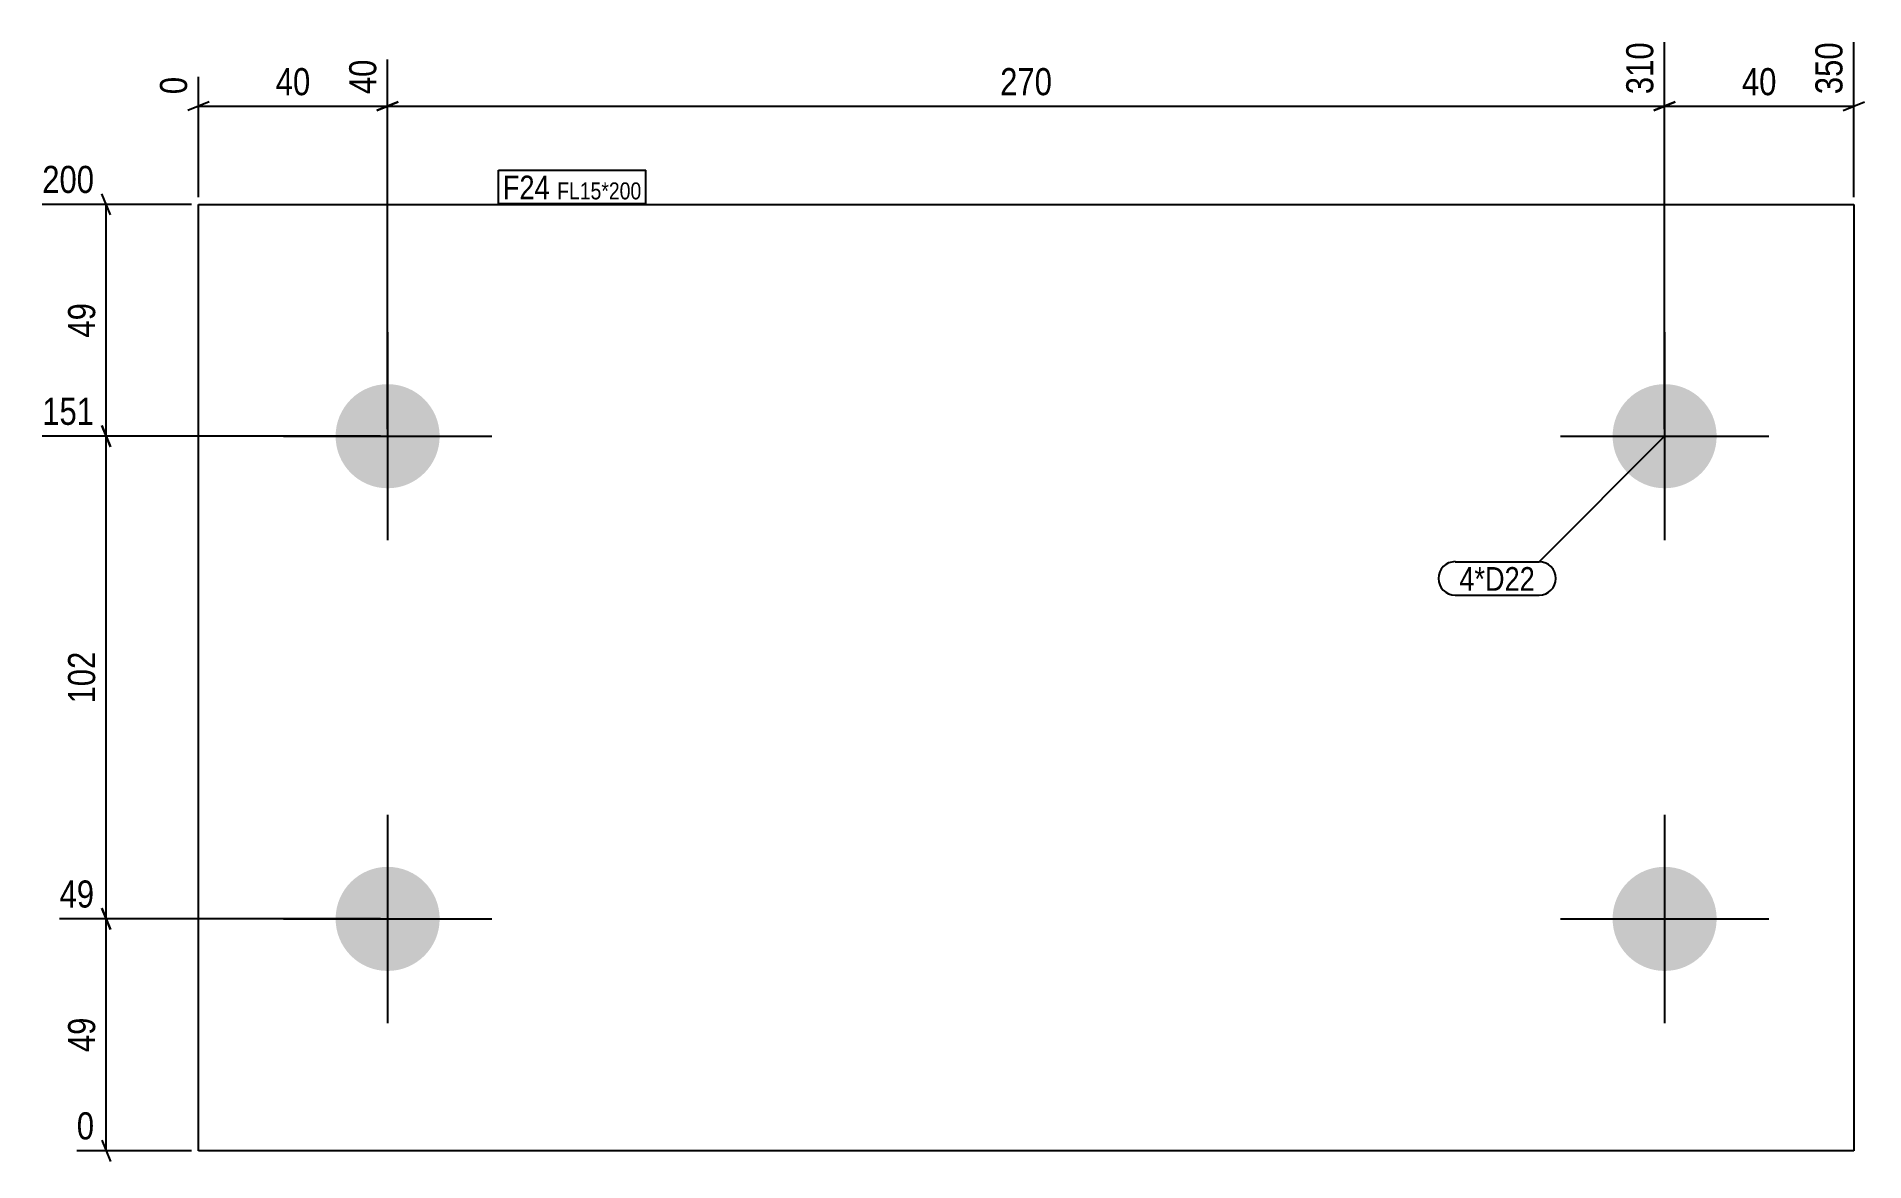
# Model space of a CAD drawing. Header units: millimetres. Extents: x 3 to 390, y 5 to 242.
import ezdxf

# ---------------------------------------------------------------- set-up
doc = ezdxf.new("R2010")
doc.units = ezdxf.units.MM
for name, color, linetype in [('MÅLSÆTNING', 7, 'Continuous'), ('STÅL', 7, 'Continuous'), ('TEKST', 7, 'Continuous')]:
    doc.layers.add(name, color=color, linetype=linetype)
doc.styles.add('Arial Narrow', font='ARIALN.TTF', dxfattribs={"height": 0.2})

msp = doc.modelspace()

# ---------------------------------------------------------------- hatches: boundary and pattern name
at = {"layer": 'STÅL', "linetype": 'Continuous'}
for points in [[(77.53, 168.75, -1), (77.53, 146.75, -1)], [(347.53, 168.75, -1), (347.53, 146.75, -1)], [(77.53, 66.75, -1), (77.53, 44.75, -1)], [(347.53, 66.75, -1), (347.53, 44.75, -1)]]:
    msp.add_hatch(color=3, dxfattribs=at).paths.add_polyline_path(points)

# ---------------------------------------------------------------- linework, layer by layer
at = {"layer": 'MÅLSÆTNING', "color": 7, "linetype": 'Continuous'}
for p, q in [((347.53, 159.25), (347.53, 241)), ((347.53, 159.25), (347.53, 241)), ((387.53, 208.25), (387.53, 241)), ((77.53, 159.25), (77.53, 237.34)), ((77.53, 159.25), (77.53, 237.34)), ((37.53, 208.25), (37.53, 233.69)), ((39.78, 228.38), (35.28, 226.58)), ((79.78, 228.38), (75.28, 226.58)), ((75.28, 226.58), (79.78, 228.38)), ((349.78, 228.38), (345.28, 226.58)), ((345.28, 226.58), (349.78, 228.38)), ((385.28, 226.58), (389.78, 228.38)), ((37.53, 227.48), (77.53, 227.48)), ((77.53, 227.48), (347.53, 227.48)), ((347.53, 227.48), (387.53, 227.48)), ((18.92, 204.5), (17.12, 209)), ((36.03, 206.75), (4.5, 206.75)), ((18.02, 157.75), (18.02, 206.75)), ((17.12, 160), (18.92, 155.5)), ((18.92, 155.5), (17.12, 160)), ((76.03, 157.75), (4.5, 157.75)), ((76.03, 157.75), (4.5, 157.75)), ((18.92, 53.5), (17.12, 58)), ((76.03, 55.75), (8.16, 55.75)), ((18.02, 6.75), (18.02, 55.75)), ((17.12, 9), (18.92, 4.5)), ((36.03, 6.75), (11.81, 6.75))]:
    msp.add_line(p, q, dxfattribs=at)
at = {"layer": 'STÅL', "color": 2, "linetype": 'Continuous'}
for p, q in [((37.53, 6.75), (37.53, 206.75)), ((37.53, 206.75), (387.53, 206.75)), ((387.53, 206.75), (387.53, 6.75)), ((387.53, 6.75), (37.53, 6.75))]:
    msp.add_line(p, q, dxfattribs=at)
at = {"layer": 'STÅL', "color": 3, "linetype": 'Continuous'}
for p, q in [((77.53, 179.75), (77.53, 135.75)), ((347.53, 179.75), (347.53, 135.75)), ((55.53, 157.75), (99.53, 157.75)), ((325.53, 157.75), (369.53, 157.75)), ((77.53, 77.75), (77.53, 33.75)), ((347.53, 77.75), (347.53, 33.75)), ((55.53, 55.75), (99.53, 55.75)), ((325.53, 55.75), (369.53, 55.75))]:
    msp.add_line(p, q, dxfattribs=at)

# ---------------------------------------------------------------- wipeouts: each hides what was drawn before it
at = {"color": 0}
msp.add_wipeout([(320.11, 125.08), (320.11, 130.33), (304.12, 130.33), (304.12, 125.08)], dxfattribs=at).dxf.layer = 'TEKST'

# ---------------------------------------------------------------- next in the draw order: wipeouts: each hides what was drawn before it
at = {"color": 0, "linetype": 'Continuous'}
for points in [[(346.33, 242.2), (337.93, 242.2), (337.93, 228.83), (346.33, 228.83)], [(386.33, 242.2), (377.93, 242.2), (377.93, 228.83), (386.33, 228.83)], [(76.33, 238.54), (67.93, 238.54), (67.93, 228.83), (76.33, 228.83)], [(36.33, 234.89), (27.93, 234.89), (27.93, 228.83), (36.33, 228.83)], [(16.67, 207.95), (16.67, 216.35), (3.3, 216.35), (3.3, 207.95)], [(16.67, 56.95), (16.67, 65.35), (6.96, 65.35), (6.96, 56.95)], [(16.67, 7.95), (16.67, 16.35), (10.61, 16.35), (10.61, 7.95)]]:
    msp.add_wipeout(points, dxfattribs=at).dxf.layer = 'MÅLSÆTNING'
at = {"color": 0}
for points, layer in [([(62.38, 228.61), (62.38, 237.01), (52.67, 237.01), (52.67, 228.61)], 'MÅLSÆTNING'), ([(219.21, 228.61), (219.21, 237.01), (205.84, 237.01), (205.84, 228.61)], 'MÅLSÆTNING'), ([(372.38, 228.61), (372.38, 237.01), (362.67, 237.01), (362.67, 228.61)], 'MÅLSÆTNING'), ([(16.89, 187.11), (8.49, 187.11), (8.49, 177.39), (16.89, 177.39)], 'MÅLSÆTNING'), ([(16.89, 36.11), (8.49, 36.11), (8.49, 26.39), (16.89, 26.39)], 'MÅLSÆTNING'), ([(111.8, 207.8), (111.8, 213.05), (101.89, 213.05), (101.89, 207.8)], 'TEKST'), ([(320.11, 125.08), (320.11, 130.33), (304.12, 130.33), (304.12, 125.08)], 'TEKST')]:
    msp.add_wipeout(points, dxfattribs=at).dxf.layer = layer

# ---------------------------------------------------------------- next in the draw order: linework, layer by layer
at = {"layer": 'MÅLSÆTNING', "color": 7, "linetype": 'Continuous'}
for p, q in [((18.02, 55.75), (18.02, 157.75)), ((17.12, 58), (18.92, 53.5)), ((76.03, 55.75), (8.16, 55.75))]:
    msp.add_line(p, q, dxfattribs=at)
at = {"layer": 'TEKST', "color": 7, "linetype": 'Continuous'}
for p, q in [((347.53, 157.75), (321.01, 131.23)), ((303.22, 131.23), (321.01, 131.23)), ((303.22, 124.18), (321.01, 124.18))]:
    msp.add_line(p, q, dxfattribs=at)
for centre, radius, start, end in [((303.22, 127.71), 3.53, 90, 270), ((321.01, 127.71), 3.52, 270, 90)]:
    msp.add_arc(centre, radius, start, end, dxfattribs=at)

# ---------------------------------------------------------------- next in the draw order: texts
at = {"layer": 'MÅLSÆTNING', "color": 3, "linetype": 'Continuous', "style": 'Arial Narrow'}
for s, height, p in [('310', 5.727, (345.13, 230.03)), ('350', 5.727, (385.13, 230.03)), ('40', 5.727, (75.13, 230.03)), ('0', 5.73, (35.13, 230.03))]:
    msp.add_text(s, height=height, rotation=90.0002, dxfattribs=at).set_placement(p)
at = {"layer": 'MÅLSÆTNING', "color": 3, "style": 'Arial Narrow'}
for s, p in [('40', (53.87, 229.81)), ('270', (207.04, 229.81)), ('40', (363.87, 229.81))]:
    msp.add_text(s, height=5.727, dxfattribs=at).set_placement(p)
at = {"layer": 'MÅLSÆTNING', "color": 3, "linetype": 'Continuous', "style": 'Arial Narrow'}
for s, height, p in [('200', 5.727, (4.5, 209.15)), ('49', 5.727, (8.16, 58.15)), ('0', 5.73, (11.81, 9.15))]:
    msp.add_text(s, height=height, dxfattribs=at).set_placement(p)
at = {"layer": 'MÅLSÆTNING', "color": 3, "style": 'Arial Narrow'}
for p in [(15.69, 178.59), (15.69, 27.59)]:
    msp.add_text('49', height=5.727, rotation=90.0002, dxfattribs=at).set_placement(p)
at = {"layer": 'TEKST', "color": 3, "style": 'Arial Narrow'}
msp.add_text('4*D22', height=5.011, dxfattribs=at).set_placement((304.12, 125.08))

# ---------------------------------------------------------------- next in the draw order: wipeouts: each hides what was drawn before it
at = {"color": 0}
msp.add_wipeout([(111.8, 207.8), (111.8, 213.05), (101.89, 213.05), (101.89, 207.8)], dxfattribs=at).dxf.layer = 'TEKST'

# ---------------------------------------------------------------- next in the draw order: linework, layer by layer
at = {"layer": 'TEKST', "color": 7, "linetype": 'Continuous'}
for p, q in [((100.99, 213.95), (132.09, 213.95)), ((100.99, 206.9), (100.99, 213.95))]:
    msp.add_line(p, q, dxfattribs=at)

# ---------------------------------------------------------------- next in the draw order: wipeouts: each hides what was drawn before it
at = {"color": 0, "linetype": 'Continuous'}
msp.add_wipeout([(16.67, 158.95), (16.67, 167.35), (3.3, 167.35), (3.3, 158.95)], dxfattribs=at).dxf.layer = 'MÅLSÆTNING'
at = {"color": 0}
for points, layer in [([(16.89, 113.43), (8.49, 113.43), (8.49, 100.07), (16.89, 100.07)], 'MÅLSÆTNING'), ([(131.19, 207.8), (131.19, 211.55), (113.37, 211.55), (113.37, 207.8)], 'TEKST')]:
    msp.add_wipeout(points, dxfattribs=at).dxf.layer = layer

# ---------------------------------------------------------------- next in the draw order: texts
at = {"layer": 'MÅLSÆTNING', "color": 3, "linetype": 'Continuous', "style": 'Arial Narrow'}
msp.add_text('151', height=5.727, dxfattribs=at).set_placement((4.5, 160.15))
at = {"layer": 'MÅLSÆTNING', "color": 3, "style": 'Arial Narrow'}
msp.add_text('102', height=5.727, rotation=90.0002, dxfattribs=at).set_placement((15.69, 101.27))

# ---------------------------------------------------------------- next in the draw order: wipeouts: each hides what was drawn before it
at = {"color": 0}
msp.add_wipeout([(131.19, 207.8), (131.19, 211.55), (113.37, 211.55), (113.37, 207.8)], dxfattribs=at).dxf.layer = 'TEKST'

# ---------------------------------------------------------------- next in the draw order: linework, layer by layer
at = {"layer": 'TEKST', "color": 7, "linetype": 'Continuous'}
for p, q in [((132.09, 206.9), (132.09, 213.95)), ((100.99, 206.9), (132.09, 206.9))]:
    msp.add_line(p, q, dxfattribs=at)

# ---------------------------------------------------------------- next in the draw order: texts
at = {"layer": 'TEKST', "color": 3, "style": 'Arial Narrow'}
for s, height, p in [('F24', 5.011, (101.89, 207.8)), ('FL15*200', 3.579, (113.37, 207.8))]:
    msp.add_text(s, height=height, dxfattribs=at).set_placement(p)

doc.saveas('drawing.dxf')
